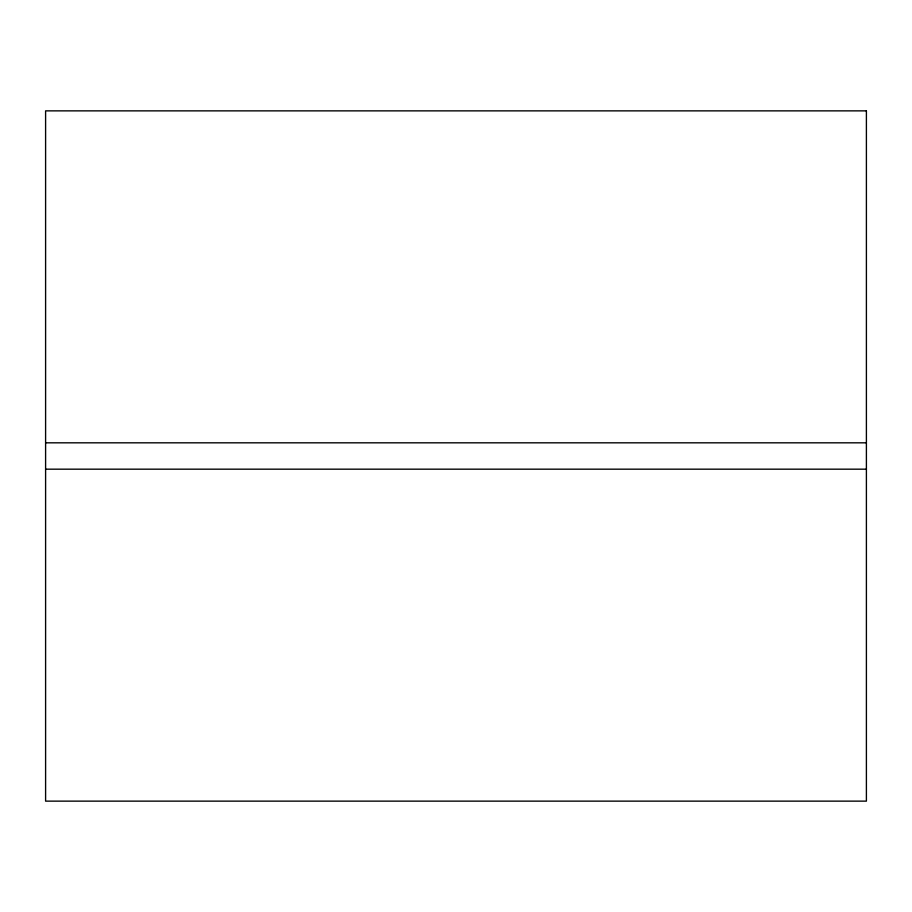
<?xml version="1.0" encoding="UTF-8"?>
<svg xmlns="http://www.w3.org/2000/svg" width="912" height="912" viewBox="0 0 912 912"><rect width="100%" height="100%" fill="white"/><g stroke="black" fill="none" stroke-linecap="round" stroke-linejoin="round"><path stroke-width="1.37" d="M45.6 442.822L866.4 442.822M45.6 469.178L866.4 469.178M866.4 110.865L45.6 110.865L45.6 801.135L866.4 801.135L866.4 110.865"/></g></svg>
